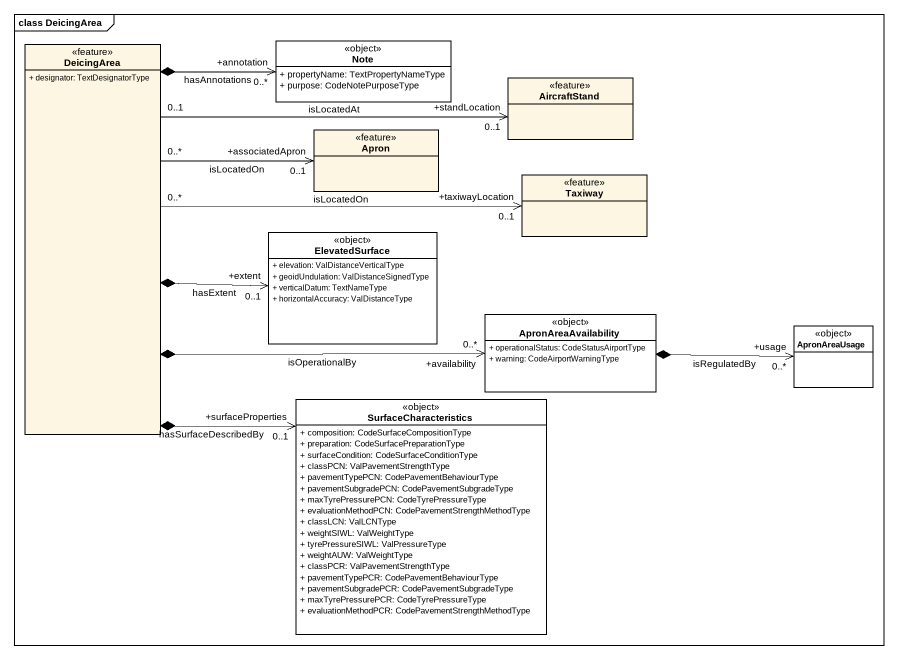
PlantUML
@startuml
mainframe class DeicingArea
hide circle
hide empty members
skinparam classAttributeIconSize 0
class DeicingArea <<feature>> {
  + designator: TextDesignatorType
}
class "Note" as Note_ <<object>> #FFFFFF {
  + propertyName: TextPropertyNameType
  + purpose: CodeNotePurposeType
}
class AircraftStand <<feature>>
class Apron <<feature>>
class Taxiway <<feature>>
class ElevatedSurface <<object>> #FFFFFF {
  + elevation: ValDistanceVerticalType
  + geoidUndulation: ValDistanceSignedType
  + verticalDatum: TextNameType
  + horizontalAccuracy: ValDistanceType
}
class ApronAreaAvailability <<object>> #FFFFFF {
  + operationalStatus: CodeStatusAirportType
  + warning: CodeAirportWarningType
}
class ApronAreaUsage <<object>> #FFFFFF
class SurfaceCharacteristics <<object>> #FFFFFF {
  + composition: CodeSurfaceCompositionType
  + preparation: CodeSurfacePreparationType
  + surfaceCondition: CodeSurfaceConditionType
  + classPCN: ValPavementStrengthType
  + pavementTypePCN: CodePavementBehaviourType
  + pavementSubgradePCN: CodePavementSubgradeType
  + maxTyrePressurePCN: CodeTyrePressureType
  + evaluationMethodPCN: CodePavementStrengthMethodType
  + classLCN: ValLCNType
  + weightSIWL: ValWeightType
  + tyrePressureSIWL: ValPressureType
  + weightAUW: ValWeightType
  + classPCR: ValPavementStrengthType
  + pavementTypePCR: CodePavementBehaviourType
  + pavementSubgradePCR: CodePavementSubgradeType
  + maxTyrePressurePCR: CodeTyrePressureType
  + evaluationMethodPCR: CodePavementStrengthMethodType
}
DeicingArea *-up-> "+annotation\n0..*" Note_ : hasAnnotations
DeicingArea "0..1" -right-> "+standLocation\n0..1" AircraftStand : isLocatedAt
DeicingArea "0..*" -right-> "+associatedApron\n0..1" Apron : isLocatedOn
DeicingArea "0..*" -right-> "+taxiwayLocation\n0..1" Taxiway : isLocatedOn
DeicingArea *-right-> "+extent\n0..1" ElevatedSurface : hasExtent
DeicingArea *-right-> "+availability\n0..*" ApronAreaAvailability : isOperationalBy
DeicingArea *--> "+surfaceProperties\n0..1" SurfaceCharacteristics : hasSurfaceDescribedBy
ApronAreaAvailability *-right-> "+usage\n0..*" ApronAreaUsage : isRegulatedBy
@enduml
